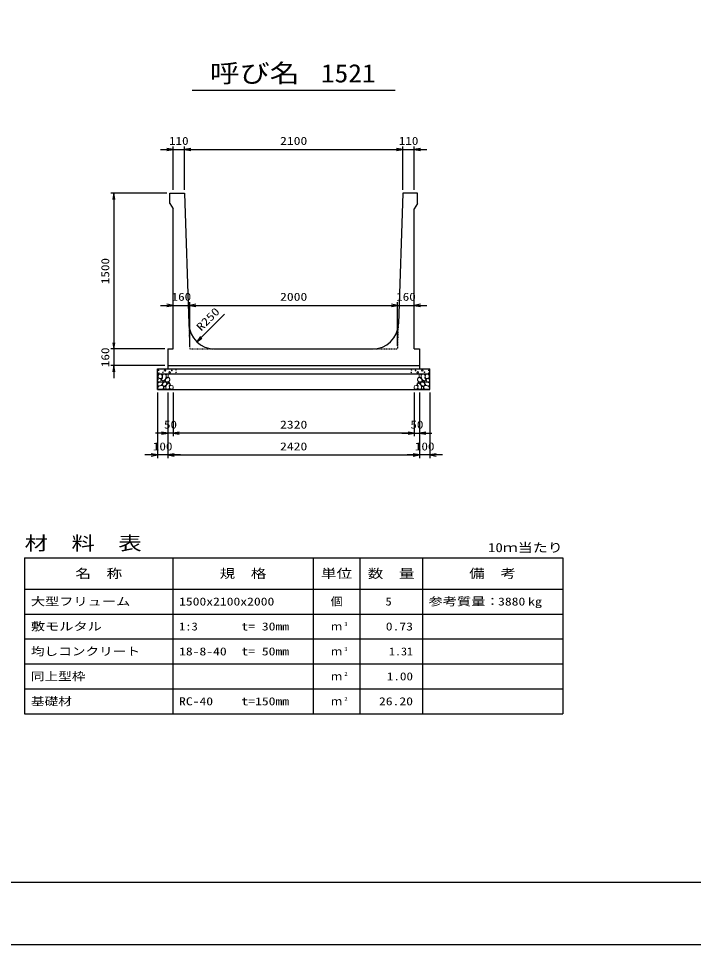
# Model space of a CAD drawing. Units: millimetres at full size. Extents: x 0 to 25230, y 0 to 17820.
# Drawn here: x 8469 to 14960, y 0 to 8910 of the extents above; entities that cross this region are included whole.
import ezdxf
from ezdxf.enums import TextEntityAlignment as Align

# ---------------------------------------------------------------- set-up
doc = ezdxf.new("R2010")
doc.units = ezdxf.units.MM
doc.linetypes.add('DASHED_SPACED', pattern=[12, 6, -6])
for name, color, linetype, lineweight in [('0_2', 7, 'Continuous', 25), ('D-DCR-HCHn', 4, 'Continuous', 9), ('D-MTR-FRAM', 7, 'Continuous', 25), ('D-MTR-LINE', 7, 'Continuous', 25), ('D-STR-DIM', 7, 'Continuous', 25), ('D-STR-STRn', 1, 'Continuous', 25), ('D-TTL', 2, 'Continuous', 25), ('D-TTL-TXT', 7, 'Continuous', 25)]:
    doc.layers.add(name, color=color, linetype=linetype, lineweight=lineweight)
doc.layers.add('D-MTR', color=7, linetype='Continuous')
doc.layers.add('D-MTR-TXT', color=7, linetype='Continuous')
doc.styles.add('ＭＳ ゴシック', font='')
doc.styles.get('ＭＳ ゴシック').set_extended_font_data('MS Gothic')

# ---------------------------------------------------------------- blocks, each defined once
blk = doc.blocks.new('open_arrow')
at = {"color": 0, "linetype": 'Continuous', "lineweight": -2}
blk.add_lwpolyline([(7.5, 1.25), (0, 0), (7.5, -1.25)], dxfattribs=at)

msp = doc.modelspace()

# ---------------------------------------------------------------- linework, layer by layer
at = {"layer": '0_2'}
for p, q in [((9905, 5310), (9905, 4890)), ((9955, 5310), (9955, 4890)), ((9955, 5310), (9955, 4890)), ((12275, 5310), (12275, 4890)), ((10075, 4920), (9785, 4920)), ((12275, 4920), (9955, 4920))]:
    msp.add_line(p, q, dxfattribs=at)
at = {"layer": 'D-DCR-HCHn'}
for points in [[(9810.46, 5440.356), (9805.26, 5424.753), (9812.194, 5414.352), (9829.53, 5412.618), (9841.366, 5417.699), (9836.464, 5429.954), (9839.932, 5436.889), (9832.997, 5443.823), (9822.596, 5447.29)], [(9843.399, 5483.696), (9827.796, 5487.163), (9813.928, 5480.228), (9812.194, 5464.626), (9815.661, 5452.491), (9832.997, 5447.29), (9845.132, 5447.29), (9850.333, 5455.958), (9850.333, 5475.028)], [(9857.267, 5485.429), (9852.067, 5469.827), (9853.8, 5452.491), (9841.665, 5433.421), (9857.267, 5424.753), (9874.603, 5433.421), (9885.005, 5447.29), (9888.472, 5469.827), (9885.005, 5481.962), (9874.603, 5487.163)], [(9886.739, 5443.823), (9878.071, 5423.02), (9885.005, 5414.352), (9905.808, 5414.352), (9914.476, 5417.819), (9923.144, 5429.954), (9923.144, 5440.356), (9914.476, 5454.224), (9904.074, 5455.958)], [(9890.206, 5481.962), (9890.206, 5461.159), (9898.874, 5455.958), (9907.542, 5461.159), (9909.275, 5473.294), (9907.542, 5483.696), (9895.407, 5487.163)], [(12343.261, 5443.823), (12351.929, 5423.02), (12344.995, 5414.352), (12324.192, 5414.352), (12315.524, 5417.819), (12306.856, 5429.954), (12306.856, 5440.356), (12315.524, 5454.224), (12325.926, 5455.958)], [(12339.794, 5481.962), (12339.794, 5461.159), (12331.126, 5455.958), (12322.458, 5461.159), (12320.725, 5473.294), (12322.458, 5483.696), (12334.593, 5487.163)], [(12372.733, 5485.429), (12377.933, 5469.827), (12376.2, 5452.491), (12388.335, 5433.421), (12372.733, 5424.753), (12355.397, 5433.421), (12344.995, 5447.29), (12341.528, 5469.827), (12344.995, 5481.962), (12355.397, 5487.163)], [(12386.601, 5483.696), (12402.204, 5487.163), (12416.072, 5480.228), (12417.806, 5464.626), (12414.339, 5452.491), (12397.003, 5447.29), (12384.868, 5447.29), (12379.667, 5455.958), (12379.667, 5475.028)], [(12419.54, 5440.356), (12424.74, 5424.753), (12417.806, 5414.352), (12400.47, 5412.618), (12388.634, 5417.699), (12393.536, 5429.954), (12390.068, 5436.889), (12397.003, 5443.823), (12407.404, 5447.29)], [(9843.366, 5382.757), (9856.208, 5402.019), (9854.603, 5406.834), (9836.946, 5411.65), (9820.894, 5410.045), (9809.658, 5400.414), (9808.052, 5389.177), (9809.658, 5377.941), (9822.499, 5374.731)], [(9849.787, 5342.627), (9861.023, 5347.443), (9864.234, 5363.494), (9857.813, 5374.731), (9846.577, 5377.941), (9832.13, 5376.336), (9816.078, 5369.915), (9808.052, 5360.284), (9808.052, 5349.048), (9812.868, 5342.627), (9832.13, 5344.232)], [(9860.735, 5424.753), (9852.067, 5417.819), (9855.534, 5412.618), (9867.669, 5412.618), (9872.87, 5414.352), (9876.337, 5421.286), (9871.136, 5426.487)], [(9888.311, 5382.757), (9896.337, 5402.019), (9889.916, 5410.045), (9870.654, 5410.045), (9862.628, 5406.834), (9854.603, 5395.598), (9854.603, 5385.967), (9862.628, 5373.125), (9872.259, 5371.52)], [(9885.101, 5347.443), (9885.101, 5366.705), (9877.075, 5371.52), (9869.049, 5366.705), (9867.444, 5355.469), (9869.049, 5345.837), (9880.285, 5342.627)], [(9915.599, 5344.232), (9920.415, 5358.679), (9918.81, 5374.731), (9930.046, 5392.388), (9915.599, 5400.414), (9899.548, 5392.388), (9889.916, 5379.546), (9886.706, 5358.679), (9889.916, 5347.443), (9899.548, 5342.627)], [(9912.389, 5400.414), (9920.415, 5406.834), (9917.204, 5411.65), (9905.968, 5411.65), (9901.153, 5410.045), (9897.942, 5403.624), (9902.758, 5398.808)], [(9928.441, 5345.837), (9942.887, 5342.627), (9955.729, 5349.048), (9957.334, 5363.494), (9954.124, 5374.731), (9938.072, 5379.546), (9926.836, 5379.546), (9922.02, 5371.52), (9922.02, 5353.863)], [(12301.559, 5345.837), (12287.113, 5342.627), (12274.271, 5349.048), (12272.666, 5363.494), (12275.876, 5374.731), (12291.928, 5379.546), (12303.164, 5379.546), (12307.98, 5371.52), (12307.98, 5353.863)], [(12314.401, 5344.232), (12309.585, 5358.679), (12311.19, 5374.731), (12299.954, 5392.388), (12314.401, 5400.414), (12330.452, 5392.388), (12340.084, 5379.546), (12343.294, 5358.679), (12340.084, 5347.443), (12330.452, 5342.627)], [(12317.611, 5400.414), (12309.585, 5406.834), (12312.796, 5411.65), (12324.032, 5411.65), (12328.847, 5410.045), (12332.058, 5403.624), (12327.242, 5398.808)], [(12341.689, 5382.757), (12333.663, 5402.019), (12340.084, 5410.045), (12359.346, 5410.045), (12367.372, 5406.834), (12375.397, 5395.598), (12375.397, 5385.967), (12367.372, 5373.125), (12357.741, 5371.52)], [(12344.899, 5347.443), (12344.899, 5366.705), (12352.925, 5371.52), (12360.951, 5366.705), (12362.556, 5355.469), (12360.951, 5345.837), (12349.715, 5342.627)], [(12369.265, 5424.753), (12377.933, 5417.819), (12374.466, 5412.618), (12362.331, 5412.618), (12357.13, 5414.352), (12353.663, 5421.286), (12358.864, 5426.487)], [(12380.213, 5342.627), (12368.977, 5347.443), (12365.766, 5363.494), (12372.187, 5374.731), (12383.423, 5377.941), (12397.87, 5376.336), (12413.922, 5369.915), (12421.948, 5360.284), (12421.948, 5349.048), (12417.132, 5342.627), (12397.87, 5344.232)], [(12386.634, 5382.757), (12373.792, 5402.019), (12375.397, 5406.834), (12393.054, 5411.65), (12409.106, 5410.045), (12420.342, 5400.414), (12421.948, 5389.177), (12420.342, 5377.941), (12407.501, 5374.731)]]:
    msp.add_lwpolyline(points, close=True, dxfattribs=at)
for centre, radius in [((9815.727, 5523.955), 3), ((9878.336, 5523.955), 7.5), ((9942.708, 5523.164), 3), ((9983.131, 5530.006), 3), ((12246.869, 5530.006), 3), ((12287.292, 5523.164), 3), ((12351.664, 5523.955), 7.5), ((12414.273, 5523.955), 3), ((9816.869, 5498.91), 3), ((9857.292, 5505.752), 3), ((9921.664, 5504.961), 7.5), ((9984.273, 5504.961), 3), ((12245.727, 5504.961), 3), ((12308.336, 5504.961), 7.5), ((12372.708, 5505.752), 3), ((12413.131, 5498.91), 3)]:
    msp.add_circle(centre, radius, dxfattribs=at)
at = {"layer": 'D-MTR-FRAM'}
for p, q in [((8527.5, 3720), (13702.5, 3720)), ((8527.5, 3720), (8527.5, 2220)), ((13702.5, 3720), (13702.5, 2220)), ((8527.5, 2220), (13702.5, 2220))]:
    msp.add_line(p, q, dxfattribs=at)
at = {"layer": 'D-MTR-LINE'}
for p, q in [((9952.5, 3720), (9952.5, 2220)), ((11302.5, 3720), (11302.5, 2220)), ((11752.5, 3720), (11752.5, 2220)), ((12352.5, 3720), (12352.5, 2220)), ((8527.5, 3420), (13702.5, 3420)), ((8527.5, 3180), (13702.5, 3180)), ((8527.5, 2940), (13702.5, 2940)), ((8527.5, 2700), (13702.5, 2700)), ((8527.5, 2460), (13702.5, 2460))]:
    msp.add_line(p, q, dxfattribs=at)
at = {"layer": 'D-STR-DIM'}
for p, q in [((9955, 7260), (9955, 7680)), ((10065, 7260), (10065, 7680)), ((10065, 7260), (10065, 7680)), ((12165, 7260), (12165, 7680)), ((12165, 7260), (12165, 7680)), ((12275, 7260), (12275, 7680)), ((9835, 7650), (10185, 7650)), ((10065, 7650), (12165, 7650)), ((12045, 7650), (12395, 7650)), ((9895, 7230), (9355, 7230)), ((9385, 7230), (9385, 5730)), ((9835, 6150), (10235, 6150)), ((10115, 5760), (10115, 6180)), ((10115, 5760), (10115, 6180)), ((10115, 6150), (12115, 6150)), ((11995, 6150), (12395, 6150)), ((12115, 5760), (12115, 6180)), ((12115, 5760), (12115, 6180)), ((10182.998, 5800.303), (10448.163, 6065.468)), ((9385, 5850), (9385, 5450)), ((9875, 5730), (9355, 5730)), ((9875, 5730), (9355, 5730)), ((9875, 5570), (9355, 5570)), ((9805, 5310), (9805, 4680)), ((9905, 5310), (9905, 4680)), ((9905, 5310), (9905, 4680)), ((12275, 5310), (12275, 4890)), ((12325, 5310), (12325, 4680)), ((12325, 5310), (12325, 4680)), ((12325, 5310), (12325, 4890)), ((12425, 5310), (12425, 4680)), ((12155, 4920), (12445, 4920)), ((10025, 4710), (9685, 4710)), ((9905, 4710), (12325, 4710)), ((12545, 4710), (12205, 4710))]:
    msp.add_line(p, q, dxfattribs=at)
at = {"layer": 'D-STR-STRn'}
for p, q in [((9925, 7230), (10065, 7230)), ((9925, 7130), (9925, 7230)), ((10065, 7230), (10106.944, 5971.671)), ((12165, 7230), (12123.056, 5971.671)), ((12305, 7230), (12165, 7230)), ((12305, 7130), (12305, 7230)), ((9925, 7130), (9955, 7080)), ((12305, 7130), (12275, 7080)), ((9955, 5730), (9955, 7080)), ((12275, 5730), (12275, 7080)), ((9905, 5730), (9905, 5570)), ((9905, 5730), (9955, 5730)), ((10356.806, 5730), (11873.194, 5730)), ((12275, 5730), (12325, 5730)), ((12325, 5730), (12325, 5570)), ((9805, 5340), (9805, 5540)), ((9805, 5540), (12425, 5540)), ((9905, 5570), (12325, 5570)), ((9905, 5570), (9905, 5540)), ((12325, 5570), (12325, 5540)), ((12425, 5340), (12425, 5540)), ((9805, 5490), (12425, 5490)), ((9805, 5340), (12425, 5340))]:
    msp.add_line(p, q, dxfattribs=at)
at = {"layer": 'D-STR-STRn', "color": 2, "linetype": 'DASHED_SPACED'}
for p, q in [((10106.944, 5971.671), (10115, 5730)), ((12115, 5730), (12123.056, 5971.671)), ((10115, 5730), (10356.806, 5730)), ((11873.194, 5730), (12115, 5730))]:
    msp.add_line(p, q, dxfattribs=at)
at = {"layer": 'D-STR-STRn'}
for centre, start, end in [((10356.806, 5980), 181.90915, 270), ((11873.194, 5980), 270, 358.09085)]:
    msp.add_arc(centre, 250, start, end, dxfattribs=at)
at = {"layer": 'D-TTL'}
for points in [[(0, 0), (25230, 0), (25230, 17820), (0, 17820)], [(600, 600), (24630, 600), (24630, 17220), (600, 17220)]]:
    msp.add_lwpolyline(points, close=True, dxfattribs=at)
at = {"layer": 'D-TTL-TXT'}
msp.add_line((10140, 8220), (12090, 8220), dxfattribs=at)

# ---------------------------------------------------------------- block references
at = {"layer": '0_2', "xscale": 8, "yscale": 8, "rotation": 180}
for p in [(9905, 4920), (12275, 4920)]:
    msp.add_blockref('open_arrow', p, dxfattribs=at)
at = {"layer": '0_2', "xscale": 8, "yscale": 8}
msp.add_blockref('open_arrow', (9955, 4920), dxfattribs=at)
msp.add_blockref('open_arrow', (9955, 4920), dxfattribs=at)
at = {"layer": 'D-STR-DIM', "xscale": 8, "yscale": 8}
for p, rotation in [((9955, 7650), 180), ((12165, 7650), 180), ((12165, 7650), 180), ((9385, 7230), 270), ((9955, 6150), 180), ((12115, 6150), 180), ((12115, 6150), 180), ((10182.998, 5800.303), 45), ((9385, 5730), 90), ((9385, 5730), 90), ((9385, 5570), 270), ((12275, 4920), 180), ((9805, 4710), 180), ((12325, 4710), 180), ((12325, 4710), 180)]:
    msp.add_blockref('open_arrow', p, dxfattribs=dict(at, rotation=rotation))
for p in [(10065, 7650), (10065, 7650), (12275, 7650), (10115, 6150), (10115, 6150), (12275, 6150), (12325, 4920), (9905, 4710), (9905, 4710), (12425, 4710)]:
    msp.add_blockref('open_arrow', p, dxfattribs=at)

# ---------------------------------------------------------------- texts
at = {"layer": '0_2', "style": 'ＭＳ ゴシック'}
for s, width, p in [('50', 1.2, (9930, 5002.5)), ('2320', 1.25, (11115, 5002.5))]:
    msp.add_text(s, height=76.98, dxfattribs=dict(at, width=width)).set_placement(p, align=Align.MIDDLE_CENTER)
at = {"layer": 'D-MTR', "style": 'ＭＳ ゴシック', "width": 1.25}
msp.add_text('材\u3000料\u3000表', height=132, dxfattribs=at).set_placement((8527.5, 3756), align=Align.BOTTOM_LEFT)
at = {"layer": 'D-MTR', "style": 'ＭＳ ゴシック', "width": 1.2}
msp.add_text('10ｍ当たり', height=87.98, dxfattribs=at).set_placement((13702.5, 3749), align=Align.BOTTOM_RIGHT)
at = {"layer": 'D-MTR-TXT', "style": 'ＭＳ ゴシック'}
for s, height, width, p in [('名\u3000称', 87.98, 1.25, (9240, 3570)), ('規\u3000格', 87.98, 1.25, (10627.5, 3570)), ('単位', 87.98, 1.25, (11527.5, 3570)), ('数\u3000量', 87.98, 1.25, (12052.5, 3570)), ('備\u3000考', 87.98, 1.25, (13027.5, 3570)), ('個', 76.98, 1.1, (11527.5, 3300))]:
    msp.add_text(s, height=height, dxfattribs=dict(at, width=width)).set_placement(p, align=Align.MIDDLE_CENTER)
for s, width, p in [('大型フリューム', 1.3, (8587.5, 3300)), ('1500x2100x2000', 1.25, (10012.5, 3300)), ('参考質量：    kg', 1.3, (12412.5, 3300)), ('敷モルタル', 1.3, (8587.5, 3060)), ('1:3', 1.15, (10012.5, 3060)), ('t= 30mm', 1.25, (10612.5, 3060)), ('均しコンクリート', 1.25, (8587.5, 2820)), ('18-8-40', 1.25, (10012.5, 2820)), ('t= 50mm', 1.25, (10612.5, 2820)), ('同上型枠', 1.25, (8587.5, 2580)), ('基礎材', 1.25, (8587.5, 2340)), ('RC-40', 1.25, (10012.5, 2340)), ('t=150mm', 1.25, (10612.5, 2340))]:
    msp.add_text(s, height=76.98, dxfattribs=dict(at, width=width)).set_placement(p, align=Align.MIDDLE_LEFT)
for s, width, p in [('5', 1.15, (12057.83, 3300)), ('3880', 1.25, (13342.5, 3300)), ('0.73', 1.25, (12262.5, 3060)), ('1.31', 1.1, (12262.5, 2820)), ('1.00', 1.2, (12262.5, 2580)), ('26.20', 1.25, (12262.5, 2340))]:
    msp.add_text(s, height=76.98, dxfattribs=dict(at, width=width)).set_placement(p, align=Align.MIDDLE_RIGHT)
for p in [(11527.5, 3060), (11527.5, 2820), (11527.5, 2580), (11527.5, 2340)]:
    msp.add_text('ｍ', height=76.98, dxfattribs=at).set_placement(p, align=Align.MIDDLE_CENTER)
at = {"layer": 'D-MTR-TXT', "style": 'ＭＳ ゴシック', "width": 1.15}
for s, p in [('3', (11602.5, 3053)), ('3', (11602.5, 2813)), ('2', (11602.5, 2573)), ('2', (11602.5, 2333))]:
    msp.add_text(s, height=38.49, dxfattribs=at).set_placement(p, align=Align.BOTTOM_LEFT)
at = {"layer": 'D-STR-DIM', "style": 'ＭＳ ゴシック'}
for s, width, p in [('110', 1.2, (10010, 7732.5)), ('2100', 1.25, (11115, 7732.5)), ('110', 1.2, (12220, 7732.5)), ('160', 1.2, (10035, 6232.5)), ('2000', 1.25, (11115, 6232.5)), ('160', 1.2, (12195, 6232.5)), ('50', 1.2, (12300, 5002.5)), ('100', 1.2, (9855, 4792.5)), ('2420', 1.25, (11115, 4792.5)), ('100', 1.2, (12375, 4792.5))]:
    msp.add_text(s, height=76.98, dxfattribs=dict(at, width=width)).set_placement(p, align=Align.MIDDLE_CENTER)
at = {"layer": 'D-STR-DIM', "style": 'ＭＳ ゴシック', "width": 1.2}
for s, p in [('1500', (9302.5, 6480)), ('160', (9302.5, 5650))]:
    msp.add_text(s, height=76.98, rotation=90, dxfattribs=at).set_placement(p, align=Align.MIDDLE_CENTER)
at = {"layer": 'D-STR-DIM', "style": 'ＭＳ ゴシック', "width": 1.25}
msp.add_text('R250', height=76.98, rotation=45, dxfattribs=at).set_placement((10241.408, 5881.34), align=Align.BOTTOM_LEFT)
at = {"layer": 'D-TTL-TXT', "style": 'ＭＳ ゴシック'}
for s, width, p in [('呼び名', 1.2, (10740, 8242.5)), ('1521', 1.1, (11640, 8242.5))]:
    msp.add_text(s, height=176, dxfattribs=dict(at, width=width)).set_placement(p, align=Align.BOTTOM_CENTER)

doc.saveas('drawing.dxf')
